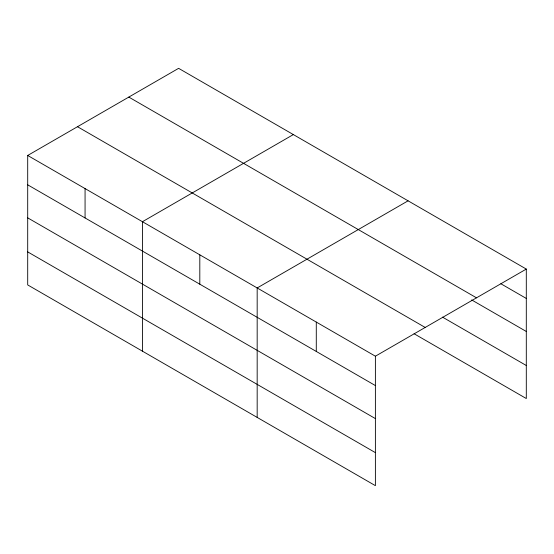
<?xml version="1.0" encoding="UTF-8"?>
<svg xmlns="http://www.w3.org/2000/svg" width="554" height="554" viewBox="0 0 554 554"><rect width="100%" height="100%" fill="white"/><g stroke="black" fill="none" stroke-linecap="round" stroke-linejoin="round"><path stroke-width="0.83" d="M375.39 418.595L375.39 356.201L27.7 155.466L27.7 284.922L375.39 485.664L375.39 418.595L27.7 217.861M27.7 155.466L178.61 68.336L526.3 269.078L526.3 398.534L414.073 333.737M293.35 134.58L142.44 221.711L142.44 351.167M408.083 200.825L257.174 287.955L257.174 417.411M375.39 356.201L526.3 269.078M500.864 283.752L526.3 298.44M128.812 97.088L476.502 297.83M471.683 299.936L526.3 331.472M442.501 317.123L526.3 365.501M77.498 126.714L425.188 327.449M27.7 184.828L375.39 385.57M27.7 251.89L375.39 452.632M316.286 322.075L316.286 351.444M199.807 254.833L199.807 284.195M85.067 188.589L85.067 217.951"/></g></svg>
